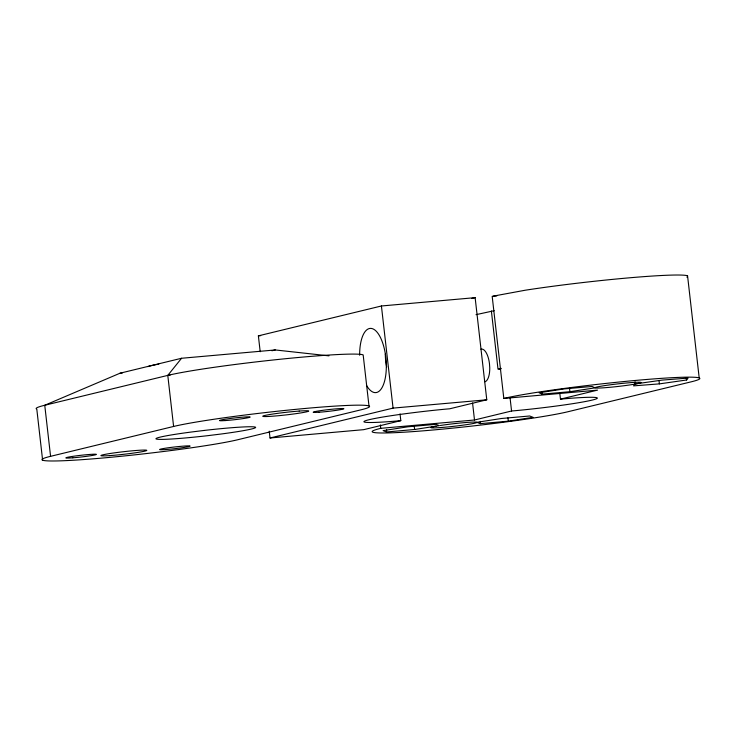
<?xml version="1.0" encoding="UTF-8"?>
<svg xmlns="http://www.w3.org/2000/svg" width="736" height="736" viewBox="0 0 736 736"><rect width="100%" height="100%" fill="white"/><g stroke="black" fill="none" stroke-linecap="round" stroke-linejoin="round"><path stroke-width="1.1" d="M386.52 431.986L383.116 430.643L407.836 426.806L435.942 424.313L439.346 425.647L414.635 429.484L386.52 431.986L386.621 429.741M480.24 423.66L476.836 422.317L501.547 418.48L529.662 415.987L533.066 417.321L508.355 421.158L480.24 423.66L480.341 421.415M542.055 394.156L539.184 392.757L564.218 388.902L592.112 386.464L594.973 387.863L569.949 391.708L542.055 394.156L542.156 391.911M634.956 383.98L662.207 380.089L688.05 378.092L686.642 379.988L659.382 383.879L633.54 385.876L634.956 383.98L635.076 381.763M687.038 277.38L687.562 275.807A102.957 5.75 -6.5 0 0 525.246 290.223L492.182 296.323L503.82 398.452L597.531 390.126L560.464 399.133L559.829 393.502M42.614 460.193L36.8 409.124A102.957 5.75 -6.5 0 1 44.749 405.26L167.79 375.388L181.562 358.266L275.273 349.95L328.955 355.856M181.562 358.266L120.042 373.207L44.749 405.26L50.572 456.329A102.957 5.75 -6.5 0 0 103.27 457.967A102.957 5.75 -6.5 0 0 238.004 439.677L361.036 409.805A102.957 5.75 -6.5 0 0 308.338 408.176A102.957 5.75 -6.5 0 0 173.604 426.457L50.572 456.329M260.194 351.744L258.382 335.855L381.423 305.983L475.134 297.657L486.772 399.795L449.705 408.793L446.191 409.087A61.778 3.45 -6.5 0 0 370.788 419.318A61.778 3.45 -6.5 0 0 390.098 421.562L400.807 420.661L400.034 413.908M471.85 298.457L475.134 297.657M476.017 314.668L494.215 310.702M501.216 368.386L498.005 369.159L491.372 310.942M269.247 431.176L270.02 437.984L393.061 408.112L486.772 399.795M400.807 420.661L363.74 429.658L270.02 437.984M380.392 424.92L380.779 428.324L474.499 419.998L511.566 411.001L515.08 410.706A61.778 3.45 -6.5 0 0 590.484 400.476A61.778 3.45 -6.5 0 0 571.173 398.231L560.464 399.133M271.924 350.75L275.273 349.95M493.322 296.222L496.754 295.918M258.382 335.855L260.673 335.653M120.042 373.207L122.323 373.005M173.604 426.457L167.79 375.388L170.071 375.185M498.953 369.086L500.848 368.92M686.026 377.826L686.642 379.988M507.904 417.846L508.355 421.158M414.193 426.172L414.635 429.484M569.508 388.396L569.949 391.708M687.562 275.807L699.2 377.945M510.02 397.486L511.566 411.001M472.558 402.978L474.499 419.998M381.423 305.983L393.061 408.112M368.984 405.95L363.17 354.881A102.957 5.75 -6.5 0 0 276.865 359.6A102.957 5.75 -6.5 0 0 167.79 375.388M659.042 380.558L659.382 383.879M503.82 398.452A102.957 5.75 -6.5 0 1 638.544 380.172A102.957 5.75 -6.5 0 1 691.251 381.809L568.21 411.672A102.957 5.75 -6.5 0 1 433.486 429.962A102.957 5.75 -6.5 0 1 380.779 428.324M480.921 349.177A16.477 6.688 84.9 0 1 489.449 363.492L489.753 367.779A16.477 6.688 84.9 0 1 484.95 381.772M359.646 355.249A32.228 13.092 84.9 0 1 375.112 330.216A32.228 13.092 84.9 0 1 385.59 376.298A32.228 13.092 84.9 0 1 366.482 385.324M386.658 366.896A26.855 10.911 84.9 0 1 385.296 354.044M476.744 422.593A23.166 1.297 -6.5 0 1 444.765 427.22A23.166 1.297 -6.5 0 1 436.006 426.208M440.34 425.482A23.166 1.297 -6.5 0 1 476.864 422.234M147.807 366.611A51.4 2.87 -6.5 0 1 158.792 364.118M639.584 383.162L632.638 384.496A23.166 1.297 -6.5 0 1 609.932 387.292L604.633 387.734A23.166 1.297 -6.5 0 1 597.742 386.842A23.166 1.297 -6.5 0 1 626.143 383.014L631.442 382.573A23.166 1.297 -6.5 0 1 639.584 383.162M203.697 430.496L190.882 432.078A50.149 2.797 -6.5 0 0 156.722 439.134A50.149 2.797 -6.5 0 0 207.911 435.648L220.726 434.065A50.149 2.797 -6.5 0 0 254.886 427.009A50.149 2.797 -6.5 0 0 203.697 430.496M299.175 411.065L293.876 411.507A23.166 1.297 -6.5 0 0 265.466 415.334A23.166 1.297 -6.5 0 0 272.357 416.226L277.656 415.785A23.166 1.297 -6.5 0 0 306.066 411.948A23.166 1.297 -6.5 0 0 299.175 411.065M109.443 455.63A23.166 1.297 -6.5 0 0 146.574 450.588A23.166 1.297 -6.5 0 0 115.432 452.723A23.166 1.297 -6.5 0 0 109.443 455.63M166.437 449.494A15.447 0.865 -6.5 0 0 190.1 446.126A15.447 0.865 -6.5 0 0 167.78 447.847A15.447 0.865 -6.5 0 0 166.437 449.494M225.225 420.569A15.447 0.865 -6.5 0 0 249.982 417.211A15.447 0.865 -6.5 0 0 229.218 418.628A15.447 0.865 -6.5 0 0 225.225 420.569M318.946 412.243A15.447 0.865 -6.5 0 0 343.694 408.885A15.447 0.865 -6.5 0 0 322.929 410.302A15.447 0.865 -6.5 0 0 318.946 412.243M72.818 457.81A15.447 0.865 -6.5 0 0 96.388 454.443A15.447 0.865 -6.5 0 0 73.968 456.182A15.447 0.865 -6.5 0 0 72.818 457.81"/></g></svg>
